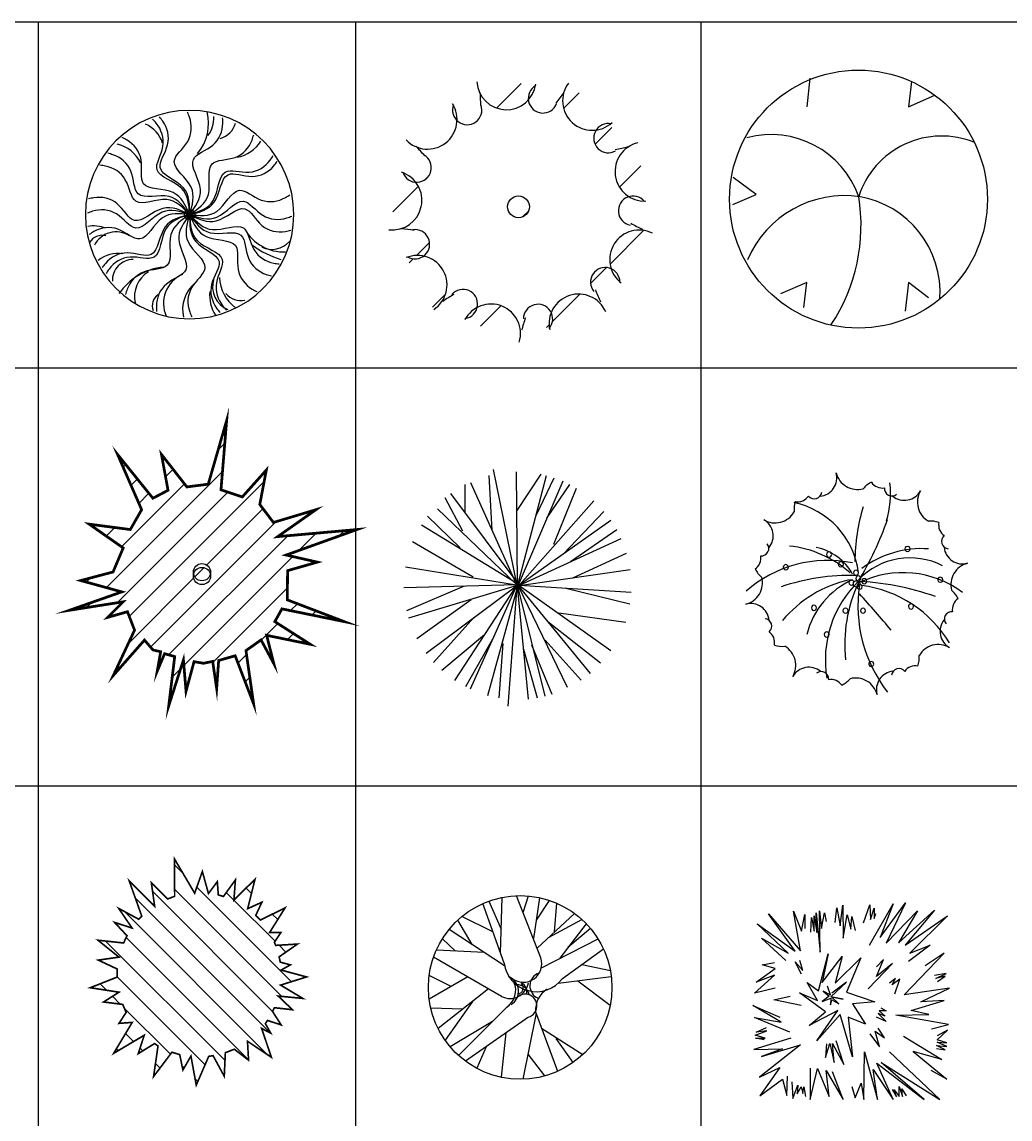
# Model space of a CAD drawing. Header units: millimetres. Extents: x -4017 to 59953, y -688 to 66564.
# Drawn here: x 39167 to 46087, y 40215 to 47895 of the extents above; entities that cross this region are included whole.
import ezdxf

# ---------------------------------------------------------------- set-up
doc = ezdxf.new("R2010")
doc.units = ezdxf.units.MM
doc.layers.add('www.cad-blocks.net', color=7, linetype='Continuous')
doc.styles.add('1', font='COMPLEX.shx', dxfattribs={"width": 0.75, "bigfont": 'extfont.shx'})
doc.styles.get("Standard").update_dxf_attribs({"font": 'arial.ttf'})

# ---------------------------------------------------------------- blocks, each defined once
blk = doc.blocks.new('A$C516926BB')
for p, q in [((0, 38.5194), (62.4121, 38.5194)), ((41.7391, 38.5194), (41.7391, 2.361)), ((43.9625, 38.5194), (43.9625, 0)), ((46.3795, 38.5194), (46.3795, 0)), ((0, 36.0983), (62.4121, 36.0983)), ((0, 33.1729), (62.4121, 33.1729))]:
    blk.add_line(p, q)
blk = doc.blocks.new('A$C3B56516C')
at = {"color": 0}
for centre, major_axis, start_param, end_param in [((0.7272, 0.729), (0.7295, 0), 0, 6.283185), ((0.5341, 1.3666), (-0.2301, 0.2301), 3.226275, 4.180363), ((0.7033, 1.4006), (-0.1364, 0.1364), 3.268535, 4.002035), ((0.3328, 1.1651), (0.1519, 0.1519), 5.80305, 6.659053), ((0.9023, 1.4085), (0.1068, 0.1068), 4.192736, 5.231139), ((1.0065, 1.3892), (0.1871, 0.1871), 4.135515, 4.91198), ((0.1577, 0.9759), (-0.1801, 0.1801), 4.393828, 5.253146), ((0.7272, 0.729), (-0.0258, 0.0258), 3.926991, 10.210176), ((0.0537, 0.4196), (0.1631, 0.1631), 0.402555, 0.958676), ((0.2125, 0.438), (-0.1204, 0.1204), -1.363707, 0.320383), ((1.3865, 0.7799), (-0.2208, 0.2208), 1.297563, 2.397454), ((0.1133, 0.4849), (0.0702, 0.0702), 0.515082, 1.836292), ((1.3033, 0.6492), (0.1157, 0.1157), 3.487762, 4.773897), ((0.2291, 0.2231), (0.1652, 0.1652), 0.656124, 1.440209), ((1.5595, 1.0505), (0.4697, 0.4697), 3.295583, 3.631826), ((0.3318, 0.2693), (-0.103, 0.103), -0.787513, 0.831048), ((0.594, -0.0761), (0.3118, 0.3118), 0.898536, 1.746036), ((0.5469, 0.1537), (0.1458, 0.1458), 1.341135, 2.568147), ((0.7624, 0.1084), (-0.1542, 0.1542), -0.381926, 1.214723), ((0.9267, 0.0623), (0.1758, 0.1758), 1.504236, 2.564109), ((1.0611, 0.2243), (0.1226, 0.1226), 2.054025, 3.535732), ((1.218, 0.3035), (-0.2001, 0.2001), 0.836214, 1.712), ((0.5666, 0.0905), (-0.0714, 0.0714), -0.121577, 1.119779), ((1.1119, 0.1606), (0.1729, 0.1729), 2.236348, 2.947541), ((1.0845, 0.2576), (0.0926, 0.0926), 3.024278, 4.156918)]:
    blk.add_ellipse(centre, major_axis=major_axis, ratio=1, start_param=start_param, end_param=end_param, dxfattribs=at)
for points, knots in [([(0.7272, 0.729), (0.7227, 0.7977), (0.7131, 0.9441), (0.4326, 1.0062), (0.5711, 1.2074), (0.5248, 1.3379), (0.477, 1.3877), (0.4682, 1.3968)], [0, 0, 0, 0, 275.711538, 586.517409, 828.127002, 1071.50338, 1125.877957, 1125.877957, 1125.877957, 1125.877957]), ([(0.7272, 0.729), (0.7275, 0.7979), (0.7281, 0.9445), (0.4527, 1.0261), (0.6049, 1.2172), (0.5677, 1.3505), (0.5235, 1.4035), (0.5154, 1.4132)], [0, 0, 0, 0, 275.711538, 586.517409, 828.127003, 1071.50338, 1125.877957, 1125.877957, 1125.877957, 1125.877957]), ([(0.7272, 0.729), (0.7465, 0.7951), (0.7875, 0.9359), (0.5452, 1.0903), (0.7442, 1.232), (0.7452, 1.3704), (0.7173, 1.4335), (0.7122, 1.4451)], [0, 0, 0, 0, 275.711538, 586.517409, 828.127002, 1071.50338, 1125.877957, 1125.877957, 1125.877957, 1125.877957]), ([(0.7272, 0.729), (0.7679, 0.7846), (0.8547, 0.9028), (0.6797, 1.1307), (0.9152, 1.1958), (0.9635, 1.3255), (0.9589, 1.3944), (0.9581, 1.407)], [0, 0, 0, 0, 275.711538, 586.517409, 828.127002, 1071.50338, 1125.877957, 1125.877957, 1125.877957, 1125.877957]), ([(0.7272, 0.729), (0.6994, 0.7921), (0.6404, 0.9263), (0.3555, 0.8887), (0.4169, 1.1252), (0.3287, 1.2319), (0.2668, 1.2624), (0.2554, 1.2679)], [0, 0, 0, 0, 275.711538, 586.517409, 828.127002, 1071.50338, 1125.877957, 1125.877957, 1125.877957, 1125.877957]), ([(0.7272, 0.729), (0.7845, 0.7673), (0.9064, 0.8487), (0.82, 1.1227), (1.0635, 1.1034), (1.1533, 1.2087), (1.1725, 1.275), (1.176, 1.2871)], [0, 0, 0, 0, 275.711538, 586.517409, 828.127003, 1071.50338, 1125.877957, 1125.877957, 1125.877957, 1125.877957]), ([(0.7272, 0.729), (0.6869, 0.7849), (0.6012, 0.9039), (0.3304, 0.808), (0.3413, 1.052), (0.2328, 1.1381), (0.1659, 1.155), (0.1537, 1.1581)], [0, 0, 0, 0, 275.711538, 586.517409, 828.127003, 1071.50338, 1125.877957, 1125.877957, 1125.877957, 1125.877957]), ([(0.7272, 0.729), (0.7928, 0.75), (0.9325, 0.7947), (0.925, 1.0819), (1.1537, 0.9962), (1.2691, 1.0727), (1.3058, 1.1311), (1.3125, 1.1418)], [0, 0, 0, 0, 275.711538, 586.517409, 828.127002, 1071.50338, 1125.877957, 1125.877957, 1125.877957, 1125.877957]), ([(0.7272, 0.729), (0.7941, 0.7453), (0.9366, 0.7802), (0.9491, 1.0672), (1.1713, 0.9658), (1.2917, 1.034), (1.3324, 1.0898), (1.3399, 1.0999)], [0, 0, 0, 0, 275.711538, 586.517409, 828.127003, 1071.50338, 1125.877957, 1125.877957, 1125.877957, 1125.877957]), ([(0.7272, 0.729), (0.6795, 0.7788), (0.5781, 0.8847), (0.3233, 0.752), (0.3001, 0.9952), (0.1807, 1.0653), (0.1121, 1.0727), (0.0996, 1.0741)], [0, 0, 0, 0, 275.711538, 586.517409, 828.127002, 1071.50338, 1125.877957, 1125.877957, 1125.877957, 1125.877957]), ([(0.7272, 0.729), (0.6654, 0.7594), (0.5338, 0.8243), (0.3398, 0.6125), (0.2348, 0.833), (0.0986, 0.8581), (0.0316, 0.8416), (0.0194, 0.8386)], [0, 0, 0, 0, 275.711538, 586.517409, 828.127002, 1071.50338, 1125.877957, 1125.877957, 1125.877957, 1125.877957]), ([(0.7272, 0.729), (0.7957, 0.7215), (0.9415, 0.7055), (1.0514, 0.9709), (1.2255, 0.7996), (1.362, 0.8226), (1.4193, 0.861), (1.4298, 0.868)], [0, 0, 0, 0, 275.711538, 586.517409, 828.127003, 1071.50338, 1125.877957, 1125.877957, 1125.877957, 1125.877957]), ([(0.7272, 0.729), (0.6617, 0.7505), (0.5225, 0.7965), (0.3598, 0.5597), (0.2251, 0.7635), (0.0868, 0.7694), (0.0227, 0.7437), (0.011, 0.739)], [0, 0, 0, 0, 275.711538, 586.51741, 828.127003, 1071.50338, 1125.877957, 1125.877957, 1125.877957, 1125.877957]), ([(0.7272, 0.729), (0.7927, 0.7074), (0.9319, 0.6615), (1.0946, 0.8982), (1.2293, 0.6944), (1.3676, 0.6885), (1.4317, 0.7142), (1.4434, 0.7189)], [0, 0, 0, 0, 275.711538, 586.51741, 828.127003, 1071.50338, 1125.877957, 1125.877957, 1125.877957, 1125.877957]), ([(0.7272, 0.729), (0.789, 0.6985), (0.9205, 0.6336), (1.1146, 0.8454), (1.2196, 0.6249), (1.3558, 0.5998), (1.4228, 0.6163), (1.435, 0.6193)], [0, 0, 0, 0, 275.711538, 586.51741, 828.127003, 1071.50338, 1125.877957, 1125.877957, 1125.877957, 1125.877957]), ([(0.7272, 0.729), (0.6587, 0.7365), (0.5129, 0.7524), (0.403, 0.487), (0.2289, 0.6583), (0.0924, 0.6354), (0.035, 0.5969), (0.0246, 0.5899)], [0, 0, 0, 0, 275.711538, 586.517409, 828.127003, 1071.50338, 1125.877957, 1125.877957, 1125.877957, 1125.877957]), ([(0.7272, 0.729), (0.6602, 0.7126), (0.5178, 0.6777), (0.5053, 0.3907), (0.2831, 0.4922), (0.1627, 0.4239), (0.1219, 0.3681), (0.1145, 0.358)], [0, 0, 0, 0, 275.711538, 586.51741, 828.127003, 1071.50338, 1125.877957, 1125.877957, 1125.877957, 1125.877957]), ([(0.7272, 0.729), (0.6615, 0.7079), (0.5219, 0.6632), (0.5294, 0.376), (0.3007, 0.4618), (0.1853, 0.3852), (0.1486, 0.3268), (0.1419, 0.3161)], [0, 0, 0, 0, 275.711538, 586.517409, 828.127003, 1071.50338, 1125.877957, 1125.877957, 1125.877957, 1125.877957]), ([(0.7272, 0.729), (0.6699, 0.6907), (0.5479, 0.6092), (0.6344, 0.3352), (0.3908, 0.3545), (0.301, 0.2492), (0.2818, 0.1829), (0.2783, 0.1708)], [0, 0, 0, 0, 275.711538, 586.517409, 828.127003, 1071.50338, 1125.877957, 1125.877957, 1125.877957, 1125.877957]), ([(0.7272, 0.729), (0.6864, 0.6734), (0.5997, 0.5551), (0.7746, 0.3272), (0.5392, 0.2621), (0.4908, 0.1324), (0.4955, 0.0635), (0.4963, 0.0509)], [0, 0, 0, 0, 275.711538, 586.51741, 828.127003, 1071.50338, 1125.877957, 1125.877957, 1125.877957, 1125.877957]), ([(0.7272, 0.729), (0.6864, 0.6734), (0.5997, 0.5551), (0.7746, 0.3272), (0.5392, 0.2621), (0.4908, 0.1324), (0.4955, 0.0635), (0.4963, 0.0509)], [0, 0, 0, 0, 275.711538, 586.51741, 828.127003, 1071.50338, 1125.877957, 1125.877957, 1125.877957, 1125.877957]), ([(0.7272, 0.729), (0.7079, 0.6628), (0.6669, 0.522), (0.9092, 0.3677), (0.7102, 0.2259), (0.7091, 0.0875), (0.737, 0.0244), (0.7421, 0.0129)], [0, 0, 0, 0, 275.711538, 586.51741, 828.127003, 1071.50338, 1125.877957, 1125.877957, 1125.877957, 1125.877957]), ([(0.7272, 0.729), (0.7269, 0.66), (0.7263, 0.5134), (1.0017, 0.4318), (0.8495, 0.2407), (0.8866, 0.1074), (0.9309, 0.0544), (0.9389, 0.0447)], [0, 0, 0, 0, 275.711538, 586.517409, 828.127003, 1071.50338, 1125.877957, 1125.877957, 1125.877957, 1125.877957]), ([(0.7272, 0.729), (0.7675, 0.673), (0.8531, 0.554), (1.1239, 0.6499), (1.1131, 0.4059), (1.2215, 0.3198), (1.2885, 0.3029), (1.3007, 0.2999)], [0, 0, 0, 0, 275.711538, 586.51741, 828.127003, 1071.50338, 1125.877957, 1125.877957, 1125.877957, 1125.877957]), ([(0.7272, 0.729), (0.755, 0.6659), (0.814, 0.5316), (1.0988, 0.5692), (1.0375, 0.3327), (1.1257, 0.226), (1.1876, 0.1956), (1.1989, 0.19)], [0, 0, 0, 0, 275.711538, 586.517409, 828.127003, 1071.50338, 1125.877957, 1125.877957, 1125.877957, 1125.877957]), ([(0.7272, 0.729), (0.7317, 0.6602), (0.7413, 0.5138), (1.0218, 0.4517), (0.8833, 0.2505), (0.9296, 0.12), (0.9774, 0.0702), (0.9861, 0.0612)], [0, 0, 0, 0, 275.711538, 586.517409, 828.127003, 1071.50338, 1125.877957, 1125.877957, 1125.877957, 1125.877957]), ([(0.7272, 0.729), (0.7749, 0.6792), (0.8763, 0.5732), (1.1311, 0.7059), (1.1543, 0.4627), (1.2737, 0.3926), (1.3423, 0.3852), (1.3548, 0.3838)], [0, 0, 0, 0, 275.711538, 586.51741, 828.127003, 1071.50338, 1125.877957, 1125.877957, 1125.877957, 1125.877957])]:
    blk.add_open_spline(points, degree=3, knots=knots, dxfattribs=at)
blk = doc.blocks.new('A$C1D1E36B1')
at = {"linetype": 'ByBlock'}
h = blk.add_hatch(dxfattribs=at)
h.set_pattern_fill('ANSI31', color=256, scale=0.105, style=0)
h.set_pattern_definition([(45, (-243.76578, -213.9771), (-0.23573172, 0.23573172), [])])
edge = h.paths.add_edge_path()
edge.add_arc((1.7897, 1.1933), 0.2068, 103.30857, 272.43308)
edge = h.paths.add_edge_path()
edge.add_arc((0.1939, 1.2212), 0.1027, 199.15913, 419.05149)
edge = h.paths.add_edge_path()
edge.add_arc((0.27, 1.5577), 0.2068, 223.30857, 392.43308)
edge = h.paths.add_edge_path()
edge.add_arc((0.0241, 0.9916), 0.2068, 263.30857, 432.43308)
edge = h.paths.add_edge_path()
edge.add_arc((1.3275, 0.1295), 0.2068, 23.30857, 192.43308)
edge = h.paths.add_edge_path()
edge.add_arc((1.0438, 0.1617), 0.1027, 319.15913, 539.05149)
edge = h.paths.add_edge_path()
edge.add_arc((0.1996, 0.3999), 0.2068, 303.30857, 472.43308)
edge = h.paths.add_edge_path()
edge.add_arc((0.5177, 0.2665), 0.1027, 279.15913, 499.05149)
edge = h.paths.add_edge_path()
edge.add_arc((0.7143, 0.0594), 0.2068, 343.30857, 512.43308)
edge = h.paths.add_edge_path()
edge.add_arc((1.8329, -0.1496), 0.9336, 159.96163, 165.58292)
edge = h.paths.add_edge_path()
edge.add_arc((0.1821, 0.6849), 0.1027, 239.15913, 459.05149)
edge = h.paths.add_edge_path()
edge.add_arc((0.921, -0.4747), 0.9336, 119.96163, 125.58292)
edge = h.paths.add_edge_path()
edge.add_arc((0.0134, -0.1376), 0.9336, 79.96163, 85.58292)
edge = h.paths.add_edge_path()
edge.add_arc((0.9069, 0.9472), 0.0763, 0, 360)
edge = h.paths.add_edge_path()
edge.add_arc((1.7523, 0.5773), 0.2068, 63.30857, 232.43308)
edge = h.paths.add_edge_path()
edge.add_arc((2.3226, 0.6856), 0.9336, 199.96163, 205.58292)
edge = h.paths.add_edge_path()
edge.add_arc((1.5142, 0.4196), 0.1027, 359.15913, 579.05149)
edge = h.paths.add_edge_path()
edge.add_arc((1.7087, 0.9196), 0.1027, 39.15913, 259.05149)
edge = h.paths.add_edge_path()
edge.add_arc((2.1608, 1.6402), 0.9336, 239.96163, 245.58292)
edge = h.paths.add_edge_path()
edge.add_arc((1.4225, 1.6894), 0.2068, 143.30857, 312.43308)
edge = h.paths.add_edge_path()
edge.add_arc((-0.4651, 0.7041), 0.9336, 39.96163, 45.58292)
edge = h.paths.add_edge_path()
edge.add_arc((0.5476, 1.6244), 0.1027, 159.15913, 379.05149)
edge = h.paths.add_edge_path()
edge.add_arc((1.5364, 1.4275), 0.1027, 79.15913, 299.05149)
edge = h.paths.add_edge_path(flags=16)
edge.add_arc((1.4232, 2.2674), 0.9336, 279.96163, 285.58292)
edge = h.paths.add_edge_path()
edge.add_arc((0.8223, 1.8333), 0.2068, 183.30857, 352.43308)
edge = h.paths.add_edge_path(flags=16)
edge.add_arc((-0.2907, 1.6564), 0.9336, 359.96163, 365.58292)
edge = h.paths.add_edge_path()
edge.add_arc((1.0779, 1.7059), 0.1027, 119.15913, 339.05149)
edge = h.paths.add_edge_path()
edge.add_arc((0.4551, 2.2738), 0.9336, 319.96163, 325.58292)
blk.add_circle((0.9069, 0.9472), 0.0763)
for centre, radius, start, end in [((0.8223, 1.8333), 0.2068, 183.30857, 352.43308), ((1.0779, 1.7059), 0.1027, 119.15913, 339.05149), ((1.4225, 1.6894), 0.2068, 143.30857, 312.43308), ((-0.2907, 1.6564), 0.9336, 359.96163, 5.58292), ((0.4551, 2.2738), 0.9336, 319.96163, 325.58292), ((0.27, 1.5577), 0.2068, 223.30857, 32.43308), ((0.5476, 1.6244), 0.1027, 159.15913, 19.05149), ((1.5364, 1.4275), 0.1027, 79.15913, 299.05149), ((1.7897, 1.1933), 0.2068, 103.30857, 272.43308), ((0.1939, 1.2212), 0.1027, 199.15913, 59.05149), ((-0.4651, 0.7041), 0.9336, 39.96163, 45.58292), ((1.4232, 2.2674), 0.9336, 279.96163, 285.58292), ((0.0241, 0.9916), 0.2068, 263.30857, 72.43308), ((1.7087, 0.9196), 0.1027, 39.15913, 259.05149), ((0.0134, -0.1376), 0.9336, 79.96163, 85.58292), ((0.1821, 0.6849), 0.1027, 239.15913, 99.05149), ((1.7523, 0.5773), 0.2068, 63.30857, 232.43308), ((2.1608, 1.6402), 0.9336, 239.96163, 245.58292), ((0.1996, 0.3999), 0.2068, 303.30857, 112.43308), ((1.5142, 0.4196), 0.1027, 359.15913, 219.05149), ((0.921, -0.4747), 0.9336, 119.96163, 125.58292), ((0.5177, 0.2665), 0.1027, 279.15913, 139.05149), ((1.3275, 0.1295), 0.2068, 23.30857, 192.43308), ((2.3226, 0.6856), 0.9336, 199.96163, 205.58292), ((0.7143, 0.0594), 0.2068, 343.30857, 152.43308), ((1.0438, 0.1617), 0.1027, 319.15913, 179.05149), ((1.8329, -0.1496), 0.9336, 159.96163, 165.58292)]:
    blk.add_arc(centre, radius, start, end)
blk = doc.blocks.new('A$C3988181B')
for p, q in [((0.5428, 1.5497), (0.5648, 1.7504)), ((1.2749, 1.7257), (1.2529, 1.5493)), ((1.2529, 1.5493), (1.4377, 1.6305)), ((0.1874, 0.935), (0.0246, 1.0544)), ((0.0236, 0.8659), (0.1874, 0.935)), ((0.542, 0.3199), (0.3573, 0.2386)), ((0.52, 0.1434), (0.542, 0.3199)), ((1.2521, 0.3194), (1.2301, 0.1188)), ((1.3939, 0.2121), (1.2521, 0.3194))]:
    blk.add_line(p, q)
blk.add_circle((0.9029, 0.9029), 0.9029)
for centre, radius, start, end in [((0.2905, 0.7028), 0.6515, 19.41309, 105.04155), ((1.4854, 0.7347), 0.6099, 67.73305, 162.24217), ((0.8063, 0.1871), 0.7401, 81.61742, 156.80161), ((-0.3406, 0.7185), 1.2615, 326.59961, 9.22229), ((0.7946, 0.25), 0.6796, 355.95813, 80.6893)]:
    blk.add_arc(centre, radius, start, end)
blk = doc.blocks.new('A$C72A26C90')
for p, q in [((0.6188, 1.2294), (0.5974, 1.6147)), ((0.6252, 1.6572), (0.7922, 0.8431)), ((0.7864, 1.64), (0.793, 0.8522)), ((0.7893, 1.3612), (0.9626, 1.6226)), ((0.793, 0.8295), (1.0003, 1.6136)), ((0.4294, 1.3567), (0.4294, 1.5503)), ((0.4673, 1.566), (0.7922, 0.8431)), ((1.1139, 1.5742), (0.793, 0.8295)), ((0.9294, 1.3386), (1.0535, 1.5975)), ((1.0014, 1.3158), (1.1617, 1.5516)), ((0.3278, 1.4874), (0.812, 0.8385)), ((1.0506, 1.134), (1.21, 1.5245)), ((0.4143, 1.2249), (0.2897, 1.4579)), ((0.793, 0.8295), (1.3295, 1.4359)), ((0.3953, 1.1067), (0.1662, 1.3304)), ((0.7924, 0.8477), (0.2349, 1.3815)), ((1.1188, 1.0658), (1.4013, 1.3624)), ((0.123, 1.2687), (0.7854, 0.8658)), ((1.4507, 1.2986), (0.8044, 0.843)), ((1.1681, 1.0113), (1.4907, 1.235)), ((0.8044, 0.843), (1.522, 1.1735)), ((0.4862, 0.9022), (0.0616, 1.1508)), ((1.1832, 0.8976), (1.5605, 1.071)), ((0.0109, 0.975), (0.7893, 0.8476)), ((0.8082, 0.8431), (1.5857, 0.9562)), ((0.7893, 0.8476), (0, 0.8278)), ((0.793, 0.8476), (0.9884, 0.0695)), ((0.7968, 0.8476), (1.3039, 0.2283)), ((0.4218, 0.8385), (0.0194, 0.6677)), ((0.793, 0.8431), (0.0332, 0.6151)), ((0.1554, 0.37), (0.7885, 0.8429)), ((0.3565, 0.1788), (0.7817, 0.8295)), ((0.4673, 0.1201), (0.7922, 0.843)), ((0.5889, 0.0737), (0.793, 0.8203)), ((0.7924, 0.8385), (0.7283, 0)), ((0.793, 0.8385), (0.8698, 0.0495)), ((1.1454, 0.1295), (0.8006, 0.8432)), ((1.4507, 0.3875), (0.8044, 0.8432)), ((1.5923, 0.7945), (0.8082, 0.8431)), ((1.134, 0.8249), (1.5837, 0.7169)), ((0.471, 0.743), (0.0923, 0.4704)), ((0.49, 0.6203), (0.2085, 0.3054)), ((1.0848, 0.6522), (1.5544, 0.5885)), ((1.009, 0.5931), (1.3764, 0.3021)), ((0.5658, 0.4976), (0.2655, 0.2491)), ((0.6302, 0.4839), (0.4312, 0.135)), ((0.99, 0.4613), (1.2414, 0.1817)), ((0.6945, 0.4385), (0.6651, 0.0571)), ((0.8385, 0.3976), (0.9345, 0.0581)), ((0.8953, 0.4294), (1.0365, 0.083))]:
    blk.add_line(p, q)
blk = doc.blocks.new('A$C0B092A9F')
at = {"color": 0}
for centre, major_axis, start_param, end_param in [((0.5076, 1.5166), (0.0914, 0.0914), 4.033309, 5.767146), ((0.7818, 1.5899), (-0.1093, 0.1093), 1.040009, 2.61301), ((0.9648, 1.3163), (-0.1343, 0.1343), -0.321076, 0.072908), ((0.9545, 1.5349), (-0.0631, 0.0631), 1.362933, 2.541074), ((0.3598, 1.4079), (0.462, 0.462), 5.200132, 5.610908), ((0.3651, 1.439), (0.0631, 0.0631), 3.719127, 4.897268), ((0.4789, 1.422), (-0.0369, 0.0369), 1.480573, 3.815945), ((1.0229, 1.4425), (-0.0369, 0.0369), 0.695175, 3.030547), ((1.1101, 1.489), (0.0914, 0.0914), 3.247911, 4.981748), ((1.3559, 1.347), (-0.1093, 0.1093), 0.254611, 1.827611), ((0.5269, 1.2918), (-0.1343, 0.1343), 0.464322, 0.858306), ((0.2181, 0.7826), (-0.4059, 0.4059), 4.048997, 5.288843), ((2.2227, 0.9086), (-1.0322, 1.0322), 0.503634, 0.769874), ((0.2041, 1.3559), (0.1093, 0.1093), 3.396204, 4.969204), ((0.062, 1.1101), (0.0914, 0.0914), 4.818707, 6.552544), ((-1.2817, 2.0376), (-1.7075, 1.7075), 3.385717, 3.584226), ((1.2918, 1.0241), (0.1343, 0.1343), 0.464322, 0.858306), ((1.439, 1.1859), (0.0631, 0.0631), 2.148331, 3.326471), ((1.4221, 1.0722), (-0.0369, 0.0369), -0.090223, 2.245149), ((0.1086, 1.0229), (0.0369, 0.0369), 3.836767, 6.172139), ((0.222, 0.2725), (0.5454, 0.5454), 0.065591, 0.678277), ((0.4177, 0.661), (-0.2659, 0.2659), 4.431218, 5.29634), ((1.1491, 0.4534), (0.3557, 0.3557), 0.314, 1.586682), ((1.2294, 0.3277), (0.4905, 0.4905), 0.713387, 1.430399), ((1.1319, 1.0196), (0.0126, 0.0126), 5.497787, 8.63938), ((1.1319, 1.0196), (0.0126, 0.0126), 2.356194, 5.497787), ((1.5166, 1.0434), (-0.0914, 0.0914), 0.891716, 2.625554), ((0.5737, 0.066), (-0.8726, 0), 4.512576, 5.427652), ((0.0162, 0.9545), (0.0631, 0.0631), 4.504526, 5.682666), ((0.583, 0.9802), (0.0126, 0.0126), 5.497787, 8.63938), ((0.583, 0.9802), (0.0126, 0.0126), 2.356194, 5.497787), ((0.6649, 0.9115), (0.0126, 0.0126), 5.497787, 8.63938), ((0.2347, 0.9648), (-0.1343, 0.1343), 1.24972, 1.643704), ((0.2799, 0.8918), (-0.0126, 0.0126), 3.926991, 7.068583), ((0.2799, 0.8918), (0.0126, 0.0126), 2.356194, 5.497787), ((0.6649, 0.9115), (0.0126, 0.0126), 2.356194, 5.497787), ((0.7714, 0.8524), (0.0126, 0.0126), 5.497787, 8.63938), ((0.7714, 0.8524), (0.0126, 0.0126), 2.356194, 5.497787), ((1.0996, 0.1546), (0.6986, 0), 0.930664, 2.02045), ((1.59, 0.7692), (0.1093, 0.1093), 1.040009, 2.61301), ((-0.0389, 0.7818), (-0.1093, 0.1093), 2.610806, 4.183806), ((0.7278, -0.6635), (-1.0585, 1.0585), -0.81457, -0.458515), ((0.9181, -0.0422), (0.6137, 0.6137), 1.013081, 1.654164), ((0.9784, 0.2856), (-0.4011, 0.4011), -0.364851, 0.546207), ((1.3302, 0.2413), (0.5472, 0.5472), 1.561827, 2.51984), ((1.7217, 0.35), (-0.728, 0.728), 0.350615, 0.889485), ((0.7386, 0.7837), (-0.0126, 0.0126), 3.926991, 7.068583), ((0.7386, 0.7837), (0.0126, 0.0126), 2.356194, 5.497787), ((0.7755, 0.7755), (-0.0161, 0.0161), 3.926991, 10.210176), ((0.6905, -1.1186), (1.353, 1.353), 0.445493, 0.747426), ((0.7879, 0.8132), (0.0126, 0.0126), 5.497787, 8.63938), ((0.7879, 0.8132), (-0.0126, 0.0126), 0.785398, 3.926991), ((0.796, 0.7543), (0.0126, 0.0126), 5.497787, 8.63938), ((0.8287, 0.7935), (0.0126, 0.0126), 5.497787, 8.63938), ((0.8287, 0.7935), (0.0126, 0.0126), 2.356194, 5.497787), ((1.3612, 0.8034), (-0.0126, 0.0126), 3.926991, 7.068583), ((1.3612, 0.8034), (0.0126, 0.0126), 2.356194, 5.497787), ((1.7537, 0.6166), (-0.969, 0), -0.152723, 0.667297), ((0.796, 0.7543), (0.0126, 0.0126), 2.356194, 5.497787), ((-3.1252, -2.9107), (-3.7716, 3.7716), 4.60852, 4.671895), ((0.6953, -0.084), (0.8561, 0), 0.546551, 1.433575), ((1.3163, 0.5862), (-0.1343, 0.1343), 4.391312, 4.785297), ((0.0344, 0.5076), (0.0914, 0.0914), 5.604105, 7.337943), ((0.4765, 0.6068), (0.0126, 0.0126), 5.497787, 8.63938), ((1.1564, 0.6165), (-0.0126, 0.0126), 3.926991, 7.068583), ((1.1564, 0.6165), (0.0126, 0.0126), 2.356194, 5.497787), ((1.5349, 0.5965), (-0.0631, 0.0631), -0.207863, 0.970277), ((0.4765, 0.6068), (0.0126, 0.0126), 2.356194, 5.497787), ((0.6976, 0.5871), (0.0126, 0.0126), 5.497787, 8.63938), ((0.6976, 0.5871), (-0.0126, 0.0126), 0.785398, 3.926991), ((0.8205, 0.5871), (0.0126, 0.0126), 5.497787, 8.63938), ((0.8205, 0.5871), (-0.0126, 0.0126), 0.785398, 3.926991), ((1.4425, 0.5281), (0.0369, 0.0369), 0.695175, 3.030547), ((0.129, 0.4788), (-0.0369, 0.0369), 3.05137, 5.386741), ((1.489, 0.4409), (-0.0914, 0.0914), 0.106318, 1.840155), ((0.112, 0.3651), (0.0631, 0.0631), 5.289924, 6.468064), ((0.5666, 0.42), (-0.0126, 0.0126), 3.926991, 7.068583), ((0.5666, 0.42), (0.0126, 0.0126), 2.356194, 5.497787), ((0.2593, 0.5269), (0.1343, 0.1343), 3.605914, 3.999899), ((0.1952, 0.2041), (0.1093, 0.1093), 4.967, 6.54), ((1.347, 0.1952), (-0.1093, 0.1093), -1.316185, 0.256815), ((0.8779, 0.2136), (-0.0126, 0.0126), 3.926991, 7.068583), ((1.0241, 0.2593), (0.1343, 0.1343), 5.176711, 5.570695), ((0.4409, 0.062), (-0.0914, 0.0914), -1.464478, 0.269359), ((0.5281, 0.1086), (0.0369, 0.0369), 5.407564, 7.742936), ((0.8779, 0.2136), (0.0126, 0.0126), 2.356194, 5.497787), ((1.0434, 0.0344), (0.0914, 0.0914), 0.891716, 2.625554), ((1.0722, 0.129), (-0.0369, 0.0369), 4.622165, 6.957538), ((1.1859, 0.112), (-0.0631, 0.0631), -0.993262, 0.184879), ((0.5966, 0.0162), (-0.0631, 0.0631), 4.504525, 5.682666), ((0.5862, 0.2347), (-0.1343, 0.1343), 2.820516, 3.214501), ((0.7692, -0.0389), (0.1093, 0.1093), 5.752398, 7.325399)]:
    blk.add_ellipse(centre, major_axis=major_axis, ratio=1, start_param=start_param, end_param=end_param, dxfattribs=at)
at = {"color": 0, "width": 0.8, "flags": 9}
for tag in ['YSIZE', 'XSIZE']:
    blk.add_attdef(tag, (0.7937, 0.7937), '', height=0.000596, dxfattribs=at)
blk = doc.blocks.new('A$C47B86B02')
at = {"color": 0}
for p, q in [((1.0449, 1.7946), (1.0916, 1.8412)), ((0.3797, 1.6732), (0.3982, 1.6917)), ((0.6486, 1.7608), (0.6493, 1.7616)), ((0.2624, 0.8308), (1.0754, 1.6438)), ((0.6765, 1.6075), (0.7289, 1.6598)), ((0.3676, 1.1173), (0.8084, 1.5581)), ((0.4229, 0.6287), (1.367, 1.5728)), ((0.4348, 1.547), (0.4792, 1.5914)), ((0.3378, 0.7249), (1.1123, 1.4993)), ((0.4898, 1.4208), (0.5601, 1.4911)), ((0.9646, 0.9892), (1.3589, 1.3834)), ((1.6777, 1.3397), (1.7077, 1.3697)), ((0.1543, 1.2665), (0.1605, 1.2727)), ((0.2609, 1.1919), (0.3208, 1.2517)), ((0.5713, 0.4146), (1.4488, 1.292)), ((1.8934, 1.1927), (1.9303, 1.2296)), ((0.6983, 0.3603), (1.5322, 1.1941)), ((1.6102, 1.0909), (1.7312, 1.2119)), ((0.805, 0.2857), (1.5677, 1.0484)), ((1.698, 0.9974), (1.7154, 1.0148)), ((0.8812, 0.9057), (0.9463, 0.9708)), ((0.1203, 0.87), (0.1481, 0.8978)), ((0.4163, 0.4408), (0.8732, 0.8977)), ((1.0077, 0.3071), (1.5302, 0.8295)), ((0.1226, 0.6909), (0.1581, 0.7265)), ((1.5517, 0.6697), (1.6001, 0.7182)), ((1.7022, 0.639), (1.7312, 0.668)), ((1.8527, 0.6082), (1.8624, 0.6179)), ((1.3459, 0.464), (1.4619, 0.58)), ((1.5302, 0.467), (1.5725, 0.5093)), ((1.6805, 0.436), (1.683, 0.4386)), ((1.184, 0.3021), (1.244, 0.362)), ((1.4092, 0.346), (1.4203, 0.3571)), ((0.6258, 0.2877), (0.6436, 0.3056)), ((0.7233, 0.2039), (0.7821, 0.2628)), ((1.031, 0.1491), (1.0368, 0.1549)), ((1.2343, 0.1711), (1.2666, 0.2034)), ((0.819, 0.1184), (0.8253, 0.1247)), ((1.2845, 0.04), (1.2893, 0.0448))]:
    blk.add_line(p, q, dxfattribs=at)
at = {"const_width": 0.0192}
blk.add_lwpolyline([(0.6701, 0.3685), (0.6184, 0.2456), (0.6424, 0.3822), (0.5886, 0.3944), (0.5291, 0.4638), (0.3108, 0.2159), (0.4596, 0.5332), (0.41, 0.6622), (0.2711, 0.6225), (0.3802, 0.7316), (0.0032, 0.6721), (0.3703, 0.801), (0.0826, 0.8804), (0.309, 0.9404), (0.3802, 1.1085), (0.1419, 1.2751), (0.4299, 1.2374), (0.5092, 1.3763), (0.3406, 1.7631), (0.588, 1.4565), (0.6939, 1.512), (0.6482, 1.7631), (0.8259, 1.5358), (0.9756, 1.5548), (1.1046, 2.0011), (1.0649, 1.5151), (1.2138, 1.4655), (1.3825, 1.654), (1.3366, 1.4129), (1.4321, 1.287), (1.7298, 1.3763), (1.4618, 1.1878), (2.0175, 1.2374), (1.5214, 1.0589), (1.7397, 1.0093), (1.5313, 0.9498), (1.5293, 0.7452), (1.9282, 0.5928), (1.4916, 0.682), (1.442, 0.5928), (1.6901, 0.4341), (1.3844, 0.4971), (1.4357, 0.2966), (1.3455, 0.4647), (1.2399, 0.3901), (1.2932, 0.0175), (1.1641, 0.354), (1.0486, 0.3206), (1.0346, 0.1241), (1.0067, 0.3143), (0.9413, 0.3013), (0.8763, 0.3127), (0.8201, 0.1055), (0.8018, 0.3242), (0.6988, 0.0029), (0.7408, 0.3479)], close=True, dxfattribs=at)
for centre in [(0.9316, 0.9388), (0.9316, 0.9123)]:
    blk.add_circle(centre, 0.0603)
at = {"style": '1', "width": 0.75, "flags": 9}
for tag in ['YSIZE', 'XSIZE']:
    blk.add_attdef(tag, (0.9316, 0.9388), '', height=0.00016, dxfattribs=at)
blk = doc.blocks.new('A$C1BCA4648')
for p, q in [((0.6123, 1.5618), (0.6704, 1.5037)), ((0.6128, 1.3919), (1.3638, 0.6409)), ((0.768, 1.406), (1.4302, 0.7438)), ((0.9063, 1.4371), (0.9126, 1.4308)), ((1.1132, 1.3996), (1.1507, 1.3621)), ((0.3378, 1.3281), (1.2786, 0.3874)), ((0.458, 1.3773), (1.299, 0.5363)), ((0.9747, 1.3687), (1.0279, 1.3155)), ((1.028, 1.3155), (1.3161, 1.0273)), ((0.2619, 1.2346), (1.2639, 0.2327)), ((1.216, 1.2968), (1.2202, 1.2926)), ((1.2964, 1.2164), (1.3344, 1.1784)), ((0.1293, 1.0285), (0.9654, 0.1925)), ((0.2735, 1.0537), (1.1302, 0.197)), ((1.344, 0.9994), (1.3922, 0.9512)), ((0.0915, 0.897), (0.1072, 0.8812)), ((0.2107, 0.7778), (0.8259, 0.1626)), ((0.0902, 0.7288), (0.1349, 0.6842)), ((0.1775, 0.6416), (0.232, 0.587)), ((0.2604, 0.5587), (0.5831, 0.236)), ((0.2688, 0.3809), (0.3249, 0.3248)), ((0.2053, 0.275), (0.2186, 0.2618)), ((0.3706, 0.2791), (0.3898, 0.2599)), ((0.4785, 0.1712), (0.5102, 0.1395)), ((0.6647, 0.1544), (0.679, 0.1401)), ((0.7562, 0.0629), (0.7748, 0.0443))]:
    blk.add_line(p, q)
at = {"const_width": 0.0115}
blk.add_lwpolyline([(1.3379, 0.6433), (1.4376, 0.5477), (1.3115, 0.5618), (1.2985, 0.5353), (1.3587, 0.4417), (1.2627, 0.4727), (1.2479, 0.4505), (1.286, 0.3835), (1.2217, 0.4168), (1.2902, 0.2152), (1.1228, 0.3269), (1.1304, 0.1944), (1.0307, 0.2713), (0.968, 0.2469), (0.9601, 0.0821), (0.8818, 0.2263), (0.8513, 0.2213), (0.7641, 0.0197), (0.7267, 0.2234), (0.6707, 0.1257), (0.6484, 0.2332), (0.5939, 0.2504), (0.4652, 0.0799), (0.4963, 0.294), (0.4722, 0.3109), (0.3581, 0.2403), (0.3996, 0.3691), (0.1858, 0.2423), (0.3156, 0.4591), (0.2231, 0.4523), (0.2729, 0.5286), (0.2495, 0.5848), (0.1152, 0.6019), (0.2231, 0.6705), (0.0218, 0.7017), (0.2107, 0.7765), (0.2109, 0.8326), (0.0778, 0.895), (0.2231, 0.9158), (0.0757, 1.0343), (0.255, 1.0149), (0.2792, 1.0655), (0.192, 1.159), (0.3145, 1.1195), (0.2211, 1.2567), (0.3608, 1.1813), (0.3824, 1.2029), (0.2941, 1.4508), (0.4727, 1.272), (0.4498, 1.4362), (0.5635, 1.3229), (0.6129, 1.3417), (0.6121, 1.6027), (0.7529, 1.3635), (0.8069, 1.5152), (0.8494, 1.3611), (0.9116, 1.4442), (0.9185, 1.3513), (0.9544, 1.3405), (1.0383, 1.4567), (1.0279, 1.3154), (1.1753, 1.4609), (1.1242, 1.255), (1.2239, 1.3004), (1.1809, 1.2087), (1.2127, 1.1751), (1.386, 1.2607), (1.2779, 1.0884), (1.3568, 1.0884), (1.3111, 1.0198), (1.3207, 0.998), (1.473, 1.0073), (1.3443, 0.9179), (1.3526, 0.8806), (1.4232, 0.8618), (1.3583, 0.8254), (1.3583, 0.8254), (1.5367, 0.7772), (1.3547, 0.7202), (1.5104, 0.6269)], close=True, dxfattribs=at)
blk = doc.blocks.new('A$C04D30315')
for p, q in [((0.5296, 0.8122), (0.3812, 1.2296)), ((0.424, 1.2469), (0.5092, 1.0512)), ((0.5037, 0.8852), (0.5165, 1.2727)), ((0.7876, 0.8498), (0.6173, 1.2847)), ((0.6636, 1.1664), (0.7002, 1.2826)), ((0.7774, 1.2709), (0.7348, 0.9847)), ((0.8462, 1.2521), (0.7541, 1.1142)), ((0.8832, 1.031), (0.8986, 1.232)), ((0.7612, 0.9174), (1.0226, 1.1608)), ((0.2046, 1.1128), (0.3049, 0.9435)), ((0.4517, 1.0314), (0.2349, 1.1393)), ((0.8408, 0.9916), (1.0747, 1.1183)), ((0.9235, 0.8479), (1.1068, 1.0869)), ((0.5326, 0.7939), (0.1446, 1.0488)), ((1.135, 1.0554), (0.9772, 0.9231)), ((0.1902, 0.8968), (0.0982, 0.9839)), ((0.7911, 0.7809), (1.1882, 0.9821)), ((0.511, 0.5795), (0.0362, 0.8551)), ((0.3924, 0.886), (0.0556, 0.904)), ((0.9385, 0.7053), (1.226, 0.912)), ((1.0745, 0.8031), (1.274, 0.7622)), ((0.2752, 0.7164), (0.0054, 0.5598)), ((0.1586, 0.6487), (0.0056, 0.7271)), ((0.9091, 0.6725), (1.2806, 0.7195)), ((0.4212, 0.6316), (0.0679, 0.3552)), ((1.0452, 0.6898), (1.2732, 0.519)), ((0.3093, 0.544), (0.1167, 0.2733)), ((0.2409, 0.4905), (0.0164, 0.4984)), ((0.5482, 0.5043), (0.2111, 0.1665)), ((0.7538, 0.4617), (0.6619, 0.0003)), ((0.7498, 0.4726), (0.9043, 0.0557)), ((0.4479, 0.4038), (0.1521, 0.2274)), ((0.6997, 0.435), (0.2592, 0.1269)), ((0.542, 0.3247), (0.5096, 0.0139)), ((0.7925, 0.3575), (1.0814, 0.1731)), ((1.0134, 0.1177), (0.8945, 0.286)), ((0.4035, 0.2278), (0.338, 0.0768)), ((0.6969, 0.1763), (0.8136, 0.0232))]:
    blk.add_line(p, q)
blk.add_circle((0.6426, 0.6426), 0.6426)
for centre, radius, start, end in [((0.6643, 0.809), 0.1299, 232.97841, 18.28317), ((0.7553, 0.8401), 0.2274, 187.05043, 323.64908), ((0.5204, 0.6155), 0.11, 302.6161, 68.31513), ((0.8039, 0.6538), 0.0937, 108.0924, 247.73341), ((0.5704, 0.6965), 0.1312, 243.06962, 350.13354), ((0.4689, 0.6224), 0.1423, 303.90653, 23.9364), ((0.6202, 0.5739), 0.0873, 12.10536, 91.72802), ((0.6256, 0.637), 0.0386, 267.57877, 52.69841), ((0.6203, 0.611), 0.0692, 344.25088, 65.46715), ((0.9213, 0.4834), 0.1719, 121.57701, 183.60058), ((0.6776, 0.5136), 0.0817, 285.72091, 164.31667)]:
    blk.add_arc(centre, radius, start, end)
blk = doc.blocks.new('A$C24DC53C1')
for p, q in [((0.3338, 1.041), (0.2846, 1.3172)), ((0.2846, 1.3172), (0.3414, 1.1791)), ((0.4439, 1.3065), (0.4705, 1.0304)), ((0.4476, 1.1685), (0.4439, 1.3065)), ((0.4705, 1.0304), (0.4666, 1.3207)), ((0.4666, 1.3207), (0.4818, 1.1968)), ((0.4818, 1.1968), (0.5008, 1.3065)), ((0.5008, 1.3065), (0.5122, 1.2464)), ((0.5767, 1.2393), (0.588, 1.342)), ((0.588, 1.342), (0.6108, 1.2145)), ((0.6108, 1.2145), (0.6298, 1.3597)), ((0.6298, 1.3597), (0.6335, 1.1295)), ((0.7739, 1.2357), (0.8194, 1.3633)), ((0.8157, 1.08), (0.9826, 1.3703)), ((0.8194, 1.3633), (0.8233, 1.2605)), ((0.8233, 1.2605), (0.8498, 1.3385)), ((0.8498, 1.3385), (0.8498, 1.2676)), ((0.8915, 1.133), (1.0699, 1.3774)), ((0.9826, 1.3703), (0.8915, 1.133)), ((1.0699, 1.3774), (0.9333, 1.0941)), ((0.9333, 1.0941), (1.1534, 1.3207)), ((1.0206, 1.0977), (1.2709, 1.3242)), ((1.1534, 1.3207), (1.0206, 1.0977)), ((1.2709, 1.3242), (1.066, 1.08)), ((0.1101, 1.2995), (0.3338, 1.041)), ((0.296, 1.0375), (0.1101, 1.2995)), ((0.3414, 1.1791), (0.3642, 1.296)), ((0.3642, 1.296), (0.3642, 1.1968)), ((0.4059, 1.172), (0.4098, 1.2747)), ((0.4098, 1.2747), (0.4287, 1.1791)), ((0.4287, 1.2853), (0.4476, 1.1685)), ((0.4287, 1.1791), (0.4287, 1.2853)), ((0.6335, 1.1295), (0.6601, 1.2924)), ((0.6601, 1.2924), (0.6867, 1.1932)), ((0.6867, 1.1932), (0.6942, 1.2817)), ((0.6942, 1.2817), (0.717, 1.1826)), ((0.8498, 1.2676), (0.8612, 1.303)), ((1.066, 1.08), (1.362, 1.2853)), ((1.362, 1.2853), (1.1003, 1.0233)), ((0.0304, 1.2287), (0.296, 1.0375)), ((0.2466, 1.0233), (0.0304, 1.2287)), ((0.0607, 1.1295), (0.2466, 1.0233)), ((0.2314, 0.9737), (0.0607, 1.1295)), ((1.2406, 1.08), (1.0888, 0.9667)), ((1.1003, 1.0233), (1.2406, 1.08)), ((0.459, 0.7612), (0.5273, 1.0197)), ((0.5273, 1.0197), (0.4856, 0.818)), ((0.4856, 0.818), (0.626, 1.002)), ((0.626, 1.002), (0.5767, 0.8144)), ((1.0585, 0.7329), (1.3393, 1.0233)), ((1.3393, 1.0233), (1.2065, 0.9347)), ((0.0645, 0.9419), (0.1518, 0.9595)), ((0.1555, 0.9171), (0.0645, 0.9419)), ((0.296, 0.9631), (0.3491, 0.9029)), ((0.3414, 0.8781), (0.296, 0.9631)), ((0.3491, 0.9029), (0.3301, 0.9737)), ((0.5767, 0.8144), (0.755, 0.9915)), ((0.755, 0.9915), (0.6564, 0.7507)), ((0.8081, 0.7754), (0.9788, 0.9525)), ((0.9144, 0.9808), (0.865, 0.9277)), ((0.865, 0.8604), (0.9144, 0.9808)), ((0.9788, 0.9525), (0.865, 0.8604)), ((0.0114, 0.7436), (0.1518, 0.871)), ((0.0227, 0.8214), (0.1555, 0.9171)), ((0.1518, 0.871), (0.0227, 0.8214)), ((0.9978, 0.8462), (0.9561, 0.8144)), ((0.975, 0.8037), (0.9978, 0.8462)), ((1.3544, 0.8817), (1.2709, 0.8675)), ((1.2823, 0.8462), (1.3544, 0.8817)), ((1.3468, 0.8639), (1.2823, 0.8462)), ((1.2937, 0.825), (1.3468, 0.8639)), ((0.1555, 0.7789), (0.0114, 0.7436)), ((0.3794, 0.818), (0.459, 0.7612)), ((0.4515, 0.694), (0.3794, 0.818)), ((0.5426, 0.7329), (0.5236, 0.7932)), ((0.5463, 0.7188), (0.6564, 0.8214)), ((0.6564, 0.8214), (0.5539, 0.7436)), ((1.0282, 0.8427), (0.975, 0.8037)), ((0.994, 0.74), (1.0282, 0.8427)), ((1.3772, 0.7789), (1.0585, 0.7329)), ((1.1761, 0.6834), (1.3772, 0.7789)), ((0.1479, 0.6975), (0.2617, 0.7223)), ((0.3377, 0.6586), (0.1479, 0.6975)), ((0.3263, 0.7471), (0.4515, 0.694)), ((0.5083, 0.6125), (0.3263, 0.7471)), ((0.5349, 0.7223), (0.4856, 0.6869)), ((0.4856, 0.6869), (0.5463, 0.7082)), ((0.4932, 0.7577), (0.5349, 0.7223)), ((0.5463, 0.7294), (0.4932, 0.7577)), ((0.5463, 0.7082), (0.5426, 0.6621)), ((0.5426, 0.6621), (0.5539, 0.6975)), ((0.6335, 0.7011), (0.5463, 0.7188)), ((0.5501, 0.7188), (0.6335, 0.7011)), ((0.6032, 0.6692), (0.5501, 0.7188)), ((0.5539, 0.6975), (0.6032, 0.6692)), ((0.6564, 0.7507), (0.8536, 0.6834)), ((1.1078, 0.6232), (1.3393, 0.694)), ((1.3393, 0.694), (1.1761, 0.6834)), ((0, 0.6586), (0.1897, 0.5772)), ((0.1973, 0.5417), (0, 0.6586)), ((0.5957, 0.6232), (0.3945, 0.5169)), ((0.4476, 0.4107), (0.5957, 0.6232)), ((0.8536, 0.6834), (0.6981, 0.6692)), ((0.6981, 0.6692), (0.7891, 0.5276)), ((0.884, 0.6197), (0.9257, 0.5842)), ((0.9333, 0.6197), (0.884, 0.6197)), ((0.8954, 0.6409), (0.9333, 0.6197)), ((1.233, 0.5949), (1.1078, 0.6232)), ((0.0114, 0.5736), (0.1973, 0.5417)), ((0.258, 0.4709), (0.0114, 0.5736)), ((0.3945, 0.5169), (0.5083, 0.6125)), ((0.6108, 0.5949), (0.4476, 0.4107)), ((0.6981, 0.2974), (0.6108, 0.5949)), ((0.6677, 0.5772), (0.6981, 0.2974)), ((0.7891, 0.5276), (0.6677, 0.5772)), ((0.9333, 0.5453), (0.865, 0.5772)), ((0.8764, 0.6019), (0.9333, 0.5453)), ((0.9257, 0.5842), (0.8764, 0.6019)), ((1.0016, 0.5913), (1.233, 0.5949)), ((1.3696, 0.524), (1.0016, 0.5913)), ((0.0152, 0.4497), (0.0987, 0.4815)), ((0.0227, 0.4709), (0.0948, 0.5028)), ((0.0987, 0.4815), (0.0227, 0.4709)), ((0.8574, 0.478), (0.9219, 0.4319)), ((0.8878, 0.3682), (0.8574, 0.478)), ((0.9219, 0.4319), (0.8764, 0.4992)), ((1.2519, 0.4957), (1.3696, 0.524)), ((1.362, 0.4851), (1.2899, 0.4462)), ((1.2899, 0.4178), (1.362, 0.4851)), ((0.2656, 0.4284), (0.0076, 0.3505)), ((0.0872, 0.4284), (0.0152, 0.4497)), ((0.019, 0.4284), (0.0872, 0.4284)), ((0.0797, 0.4178), (0.019, 0.4284)), ((0.5083, 0.2939), (0.5387, 0.393)), ((0.516, 0.3894), (0.5083, 0.2939)), ((0.5387, 0.393), (0.5691, 0.2584)), ((0.5577, 0.393), (0.6374, 0.2443)), ((0.5691, 0.2584), (0.5577, 0.393)), ((0.6374, 0.2443), (0.5843, 0.4107)), ((0.8194, 0.4603), (0.8878, 0.3682)), ((1.0547, 0.4426), (1.324, 0.2797)), ((1.3582, 0.3966), (1.2899, 0.4178)), ((1.2899, 0.4001), (1.3582, 0.3966)), ((1.3582, 0.3718), (1.2899, 0.4001)), ((0.0076, 0.3505), (0.2086, 0.3541)), ((0.3338, 0.3824), (0.0455, 0.1558)), ((0.0607, 0.3009), (0.3338, 0.3824)), ((0.2086, 0.3541), (0.0607, 0.3009)), ((0.7777, 0), (0.7816, 0.3328)), ((0.7816, 0.3328), (0.8726, 0)), ((1.3089, 0), (0.9561, 0.3328)), ((1.123, 0.3364), (1.3582, 0.1416)), ((1.324, 0.2797), (1.123, 0.3364)), ((1.2862, 0.3789), (1.3582, 0.3718)), ((1.3468, 0.347), (1.2862, 0.3789)), ((1.2862, 0.3576), (1.3468, 0.347)), ((0.8688, 0.2549), (1.1988, 0)), ((0.9826, 0), (0.8688, 0.2549)), ((0.8991, 0.2584), (1.3089, 0)), ((1.1988, 0), (0.8991, 0.2584)), ((0.0455, 0.1558), (0.1897, 0.2231)), ((0.1897, 0.2231), (0.0493, 0.0248)), ((0.239, 0.0283), (0.2428, 0.1629)), ((0.4022, 0.2195), (0.4022, 0)), ((0.4022, 0), (0.4515, 0.2159)), ((0.4515, 0.2159), (0.5349, 0.0212)), ((0.5122, 0.2018), (0.6335, 0)), ((0.5349, 0.0212), (0.5122, 0.2018)), ((0.6335, 0), (0.5577, 0.1947)), ((0.8423, 0.2089), (0.9826, 0)), ((0.8726, 0), (0.8423, 0.2089)), ((1.3582, 0.1416), (1.2482, 0.2018)), ((0.0493, 0.0248), (0.2086, 0.1416)), ((0.2086, 0.1416), (0.239, 0.0283)), ((0.2731, 0.1239), (0.2807, 0.0071)), ((0.2807, 0.0071), (0.3149, 0.0991)), ((0.3149, 0.0991), (0.3111, 0.0389)), ((0.3111, 0.0389), (0.3377, 0.0885)), ((0.3377, 0.0885), (0.3491, 0.0424)), ((0.3491, 0.0424), (0.3567, 0.0885)), ((0.3567, 0.0885), (0.368, 0.0212)), ((0.6942, 0.092), (0.717, 0.0106)), ((0.717, 0.0106), (0.7588, 0.1133)), ((0.7588, 0.1133), (0.7777, 0)), ((1.0243, 0.092), (1.0471, 0.0212)), ((1.0243, 0.0212), (1.0243, 0.092)), ((0.975, 0.0708), (1.0053, 0.0176)), ((0.9902, 0.0672), (1.0243, 0.0212)), ((1.0053, 0.0176), (0.9902, 0.0672)), ((1.0433, 0.0744), (1.0737, 0.0248)), ((1.0471, 0.0212), (1.0433, 0.0744))]:
    blk.add_line(p, q)
at = {"width": 0.8, "flags": 9}
for tag in ['YSIZE', 'XSIZE']:
    blk.add_attdef(tag, (0.733, 0.652), '', height=0.000202, rotation=90, dxfattribs=at)

msp = doc.modelspace()

# ---------------------------------------------------------------- block references
at = {"xscale": 1000, "yscale": 1000, "zscale": 1000}
for name, p in [('A$C3988181B', (44122.3, 45752)), ('A$C1D1E36B1', (41737.5, 45654)), ('A$C3B56516C', (39614.1, 45817.3)), ('A$C47B86B02', (39496.1, 43104.4)), ('A$C72A26C90', (41841.3, 43106)), ('A$C0B092A9F', (44236.7, 43186.8)), ('A$C1BCA4648', (39623.7, 40432.8)), ('A$C04D30315', (42013.8, 40494)), ('A$C24DC53C1', (44285.6, 40352.2))]:
    msp.add_blockref(name, p, dxfattribs=at)
at = {"layer": 'www.cad-blocks.net', "color": 155, "true_color": 0x546d8e, "xscale": 1000, "yscale": 1000, "zscale": 1000}
msp.add_blockref('A$C516926BB', (-2458.7, 9375.6), dxfattribs=at)

doc.saveas('drawing.dxf')
